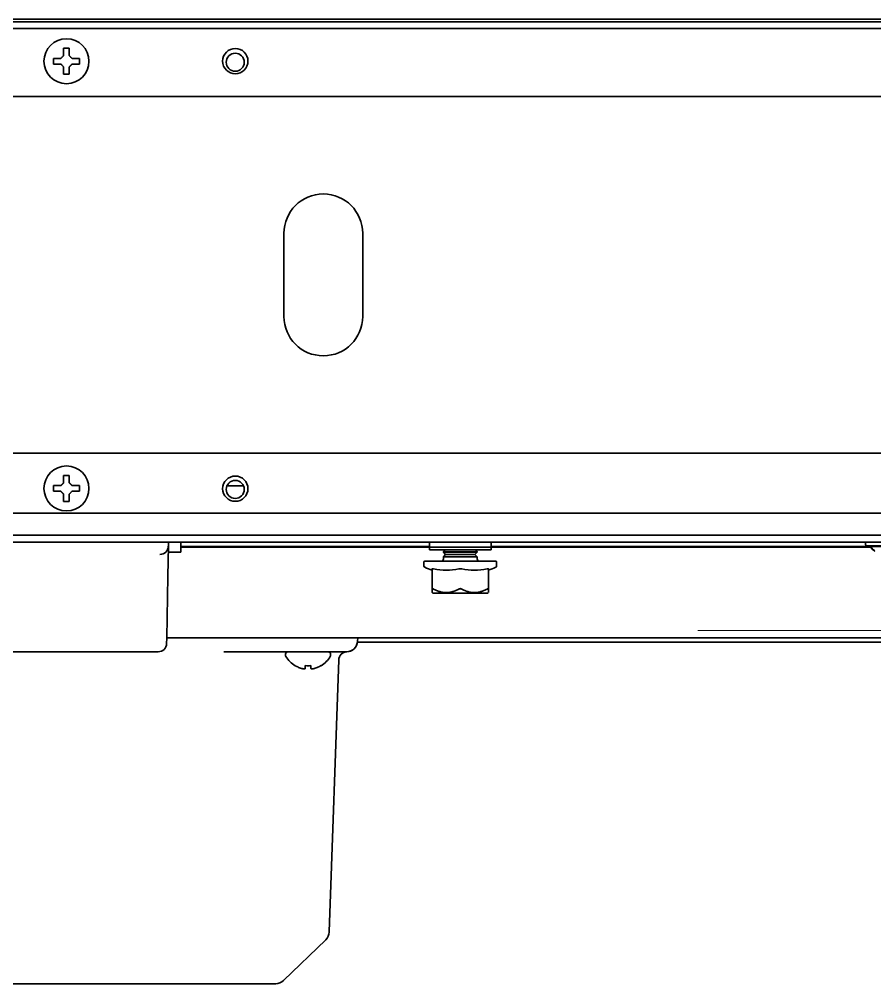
# Model space of a CAD drawing. Extents: x 53 to 4124, y 6244 to 10190.
# Drawn here: x 2580.9 to 2732.9, y 9297.9 to 9469.3 of the extents above; entities that cross this region are included whole.
import ezdxf

# ---------------------------------------------------------------- set-up
doc = ezdxf.new("R2010")
doc.units = 0
doc.header["$LTSCALE"] = 5
doc.layers.get('0').update_dxf_attribs({"linetype": 'CONTINUOUS', "lineweight": 0})
doc.layers.add('1', color=7, linetype='CONTINUOUS', true_color=0xffffff)

msp = doc.modelspace()

# ---------------------------------------------------------------- linework, layer by layer
at = {"color": 1}
msp.add_line((2701.48, 9360.69), (2801.48, 9360.69), dxfattribs=at)
at = {"layer": '1', "color": 7, "linetype": 'Continuous', "lineweight": 35}
for p, q in [((2897.78, 9469.32), (2280.78, 9469.32)), ((2895.78, 9468.86), (2282.78, 9468.86)), ((2895.78, 9467.67), (2282.78, 9467.67)), ((2586.98, 9461.86), (2586.98, 9462.36)), ((2591.58, 9462.36), (2591.58, 9461.86)), ((2586.98, 9461.36), (2586.98, 9461.86)), ((2591.58, 9461.86), (2591.58, 9461.36)), ((2280.78, 9455.59), (2897.78, 9455.59)), ((2627.92, 9431.27), (2627.92, 9416.51)), ((2641.92, 9416.51), (2641.92, 9431.27)), ((2280.78, 9392.19), (2897.78, 9392.19)), ((2586.98, 9385.93), (2586.98, 9386.43)), ((2586.98, 9385.43), (2586.98, 9385.93)), ((2591.58, 9386.43), (2591.58, 9385.93)), ((2591.58, 9385.93), (2591.58, 9385.43)), ((2620.75, 9386.39), (2617.8, 9386.39)), ((2897.78, 9381.56), (2280.78, 9381.56)), ((2280.78, 9377.62), (2897.78, 9377.62)), ((2962.28, 9376.39), (2216.28, 9376.39)), ((2607.38, 9375.67), (2607.28, 9370.36)), ((2607.39, 9376.39), (2607.38, 9375.67)), ((2609.58, 9375.59), (2609.58, 9376.39)), ((2609.58, 9374.59), (2609.58, 9375.59)), ((2611.58, 9375.59), (2609.58, 9375.59)), ((2732.21, 9375.49), (2609.76, 9375.49)), ((2653.76, 9375.59), (2611.58, 9375.59)), ((2653.76, 9376.39), (2653.76, 9374.99)), ((2659.26, 9374.99), (2653.76, 9374.99)), ((2656.57, 9374.99), (2656.26, 9374.68)), ((2664.76, 9374.99), (2659.26, 9374.99)), ((2662.26, 9374.68), (2661.95, 9374.99)), ((2664.76, 9374.99), (2664.76, 9376.39)), ((2732.21, 9375.59), (2664.76, 9375.59)), ((2731.28, 9376.39), (2731.28, 9375.99)), ((2739.13, 9375.74), (2731.43, 9375.74)), ((2739.13, 9375.64), (2731.43, 9375.64)), ((2609.58, 9374.59), (2607.35, 9374.59)), ((2656.26, 9374.68), (2656.26, 9374.58)), ((2656.26, 9374.68), (2662.26, 9374.68)), ((2662.26, 9374.58), (2656.26, 9374.58)), ((2656.26, 9374.58), (2656.66, 9374.18)), ((2656.66, 9374.18), (2656.26, 9373.78)), ((2656.26, 9373.78), (2662.26, 9373.78)), ((2656.26, 9373.78), (2656.26, 9373.39)), ((2661.86, 9374.18), (2656.66, 9374.18)), ((2661.86, 9374.18), (2662.26, 9374.58)), ((2662.26, 9373.78), (2661.86, 9374.18)), ((2662.26, 9374.58), (2662.26, 9374.68)), ((2662.26, 9373.39), (2662.26, 9373.78)), ((2652.81, 9372.89), (2652.81, 9372.15)), ((2659.26, 9372.99), (2652.91, 9372.99)), ((2654.26, 9368.05), (2654.26, 9371.65)), ((2665.61, 9372.99), (2659.26, 9372.99)), ((2664.26, 9371.65), (2664.26, 9368.05)), ((2665.71, 9372.15), (2665.71, 9372.89)), ((2607.28, 9370.36), (2607.09, 9359.33)), ((2654.26, 9367.42), (2654.31, 9367.37)), ((2654.49, 9367.29), (2664.03, 9367.29)), ((2607.09, 9359.33), (2607.07, 9358.37)), ((2607.22, 9359.39), (2608.09, 9359.39)), ((2608.09, 9359.39), (2637.05, 9359.39)), ((2637.05, 9359.39), (2638.99, 9359.39)), ((2928.32, 9359.39), (2638.99, 9359.39)), ((2641.05, 9359.39), (2641.02, 9358.79)), ((2640.99, 9358.59), (2775.99, 9358.59)), ((2641.02, 9358.79), (2641.02, 9358.79)), ((2605.57, 9356.89), (2464.18, 9356.89)), ((2637.02, 9356.89), (2617.25, 9356.89)), ((2628.21, 9356.49), (2628.21, 9356.29)), ((2636.21, 9356.29), (2636.21, 9356.49)), ((2639.02, 9356.89), (2637.02, 9356.89)), ((2639.1, 9356.89), (2639.02, 9356.89)), ((2629.91, 9354.42), (2629.91, 9354.45)), ((2634.51, 9354.45), (2634.51, 9354.42)), ((2637.66, 9355.45), (2635.97, 9307.11)), ((2635.97, 9307.11), (2635.97, 9307.09)), ((2635.36, 9305.72), (2627.85, 9298.46)), ((2606.55, 9297.9), (2496.55, 9297.9)), ((2608.51, 9297.9), (2606.55, 9297.9)), ((2625.65, 9297.9), (2608.51, 9297.9)), ((2626.46, 9297.9), (2625.65, 9297.9))]:
    msp.add_line(p, q, dxfattribs=at)
for centre, radius in [((2589.28, 9461.86), 4), ((2619.28, 9461.89), 2.25), ((2619.27, 9461.69), 1.6), ((2589.28, 9385.93), 4), ((2619.28, 9385.89), 2.25), ((2619.27, 9385.76), 1.6)]:
    msp.add_circle(centre, radius, dxfattribs=at)
for centre, radius, start, end in [((2634.92, 9431.27), 7, 0, 180), ((2634.92, 9416.51), 7, 180, 0), ((2605.88, 9375.69), 1.5, 270, 359), ((2731.56, 9375.99), 0.283, 180, 241.9275), ((2735.28, 9377.74), 3.74, 212.3241, 230.6111), ((2735.28, 9377.64), 3.74, 212.3241, 230.6111), ((2655.86, 9373.39), 0.4, 270, 0), ((2662.66, 9373.39), 0.4, 180, 270), ((2652.91, 9372.89), 0.1, 90, 180), ((2653.06, 9372.15), 0.25, 180, 246.1079), ((2659.26, 9386.15), 15.56, 246.1079, 251.2538), ((2659.26, 9386.15), 15.56, 288.7462, 293.8921), ((2665.46, 9372.15), 0.25, 293.8921, 0), ((2665.61, 9372.89), 0.1, 0, 90), ((2654.49, 9367.54), 0.25, 225, 270), ((2664.03, 9367.54), 0.25, 270, 315), ((2605.57, 9358.39), 1.5, 270, 359), ((2639.02, 9358.89), 2, 270, 357), ((2639.02, 9358.89), 2, 272.3003, 357), ((2628.61, 9356.49), 0.4, 90, 180), ((2628.61, 9356.29), 0.4, 180, 210.3012), ((2632.41, 9358.51), 4.8, 210.3012, 238.6273), ((2632.01, 9358.51), 4.8, 301.3727, 329.6988), ((2635.81, 9356.49), 0.4, 0, 90), ((2635.81, 9356.29), 0.4, 329.6988, 0), ((2639.16, 9355.39), 1.5, 92.3003, 178), ((2633.97, 9307.16), 2, 314, 358), ((2626.46, 9299.9), 2, 270, 314)]:
    msp.add_arc(centre, radius, start, end, dxfattribs=at)
for centre, major_axis, start_param, end_param in [((2656.76, 9386.15), (0, -14.73), 6.105911, 6.46046), ((2661.76, 9386.15), (0, 14.73), 2.964318, 3.318867)]:
    msp.add_ellipse(centre, major_axis=major_axis, ratio=0.866025, start_param=start_param, end_param=end_param, dxfattribs=at)
for points in [[(2588.78, 9462.86), (2588.78, 9462.91), (2588.78, 9463.02), (2588.78, 9463.18), (2588.78, 9463.34), (2588.78, 9463.49), (2588.78, 9463.65), (2588.78, 9463.8), (2588.78, 9463.97), (2588.78, 9464.09), (2588.78, 9464.16)], [(2588.78, 9464.16), (2588.94, 9464.16), (2589.28, 9464.16), (2589.61, 9464.16), (2589.78, 9464.16)], [(2588.28, 9462.36), (2588.3, 9462.38), (2588.35, 9462.43), (2588.42, 9462.5), (2588.49, 9462.57), (2588.56, 9462.64), (2588.63, 9462.71), (2588.7, 9462.78), (2588.75, 9462.83), (2588.78, 9462.86)], [(2589.78, 9462.86), (2589.8, 9462.83), (2589.85, 9462.78), (2589.93, 9462.7), (2590, 9462.63), (2590.07, 9462.56), (2590.14, 9462.49), (2590.21, 9462.42), (2590.25, 9462.38), (2590.28, 9462.36)], [(2590.28, 9462.36), (2590.33, 9462.36), (2590.44, 9462.36), (2590.6, 9462.36), (2590.76, 9462.36), (2590.91, 9462.36), (2591.07, 9462.36), (2591.22, 9462.36), (2591.39, 9462.36), (2591.51, 9462.36), (2591.58, 9462.36)], [(2588.28, 9461.36), (2588.22, 9461.36), (2588.11, 9461.36), (2587.95, 9461.36), (2587.79, 9461.36), (2587.64, 9461.36), (2587.49, 9461.36), (2587.33, 9461.36), (2587.16, 9461.36), (2587.04, 9461.36), (2586.98, 9461.36)], [(2588.78, 9460.86), (2588.75, 9460.88), (2588.7, 9460.93), (2588.62, 9461.01), (2588.55, 9461.08), (2588.48, 9461.15), (2588.41, 9461.22), (2588.34, 9461.29), (2588.3, 9461.33), (2588.28, 9461.36)], [(2590.28, 9461.36), (2590.25, 9461.33), (2590.2, 9461.28), (2590.13, 9461.21), (2590.06, 9461.14), (2589.99, 9461.07), (2589.92, 9461), (2589.85, 9460.93), (2589.8, 9460.88), (2589.78, 9460.86)], [(2589.78, 9460.86), (2589.78, 9460.8), (2589.78, 9460.69), (2589.78, 9460.53), (2589.78, 9460.37), (2589.78, 9460.22), (2589.78, 9460.07), (2589.78, 9459.91), (2589.78, 9459.74), (2589.78, 9459.62), (2589.78, 9459.56)], [(2589.78, 9459.56), (2589.61, 9459.56), (2589.28, 9459.56), (2588.94, 9459.56), (2588.78, 9459.56)], [(2588.28, 9386.43), (2588.3, 9386.45), (2588.35, 9386.5), (2588.42, 9386.57), (2588.49, 9386.64), (2588.56, 9386.72), (2588.63, 9386.79), (2588.7, 9386.86), (2588.75, 9386.91), (2588.78, 9386.93)], [(2588.78, 9386.93), (2588.78, 9386.99), (2588.78, 9387.09), (2588.78, 9387.25), (2588.78, 9387.41), (2588.78, 9387.57), (2588.78, 9387.72), (2588.78, 9387.88), (2588.78, 9388.04), (2588.78, 9388.17), (2588.78, 9388.23)], [(2588.78, 9388.23), (2588.94, 9388.23), (2589.28, 9388.23), (2589.61, 9388.23), (2589.78, 9388.23)], [(2589.78, 9386.93), (2589.8, 9386.9), (2589.85, 9386.85), (2589.93, 9386.78), (2590, 9386.71), (2590.07, 9386.64), (2590.14, 9386.57), (2590.21, 9386.5), (2590.25, 9386.45), (2590.28, 9386.43)], [(2588.28, 9385.43), (2588.22, 9385.43), (2588.11, 9385.43), (2587.95, 9385.43), (2587.79, 9385.43), (2587.64, 9385.43), (2587.49, 9385.43), (2587.33, 9385.43), (2587.16, 9385.43), (2587.04, 9385.43), (2586.98, 9385.43)], [(2588.78, 9384.93), (2588.75, 9384.96), (2588.7, 9385.01), (2588.62, 9385.08), (2588.55, 9385.15), (2588.48, 9385.22), (2588.41, 9385.29), (2588.34, 9385.36), (2588.3, 9385.41), (2588.28, 9385.43)], [(2590.28, 9385.43), (2590.25, 9385.41), (2590.2, 9385.36), (2590.13, 9385.29), (2590.06, 9385.22), (2589.99, 9385.15), (2589.92, 9385.07), (2589.85, 9385), (2589.8, 9384.95), (2589.78, 9384.93)], [(2590.28, 9386.43), (2590.33, 9386.43), (2590.44, 9386.43), (2590.6, 9386.43), (2590.76, 9386.43), (2590.91, 9386.43), (2591.07, 9386.43), (2591.22, 9386.43), (2591.39, 9386.43), (2591.51, 9386.43), (2591.58, 9386.43)], [(2589.78, 9383.63), (2589.61, 9383.63), (2589.28, 9383.63), (2588.94, 9383.63), (2588.78, 9383.63)], [(2589.78, 9384.93), (2589.78, 9384.88), (2589.78, 9384.77), (2589.78, 9384.61), (2589.78, 9384.45), (2589.78, 9384.29), (2589.78, 9384.14), (2589.78, 9383.98), (2589.78, 9383.82), (2589.78, 9383.69), (2589.78, 9383.63)], [(2631.71, 9353.9), (2631.71, 9353.91), (2631.71, 9353.94), (2631.71, 9353.99), (2631.71, 9354.05), (2631.71, 9354.11), (2631.71, 9354.18), (2631.71, 9354.25), (2631.71, 9354.34), (2631.71, 9354.41), (2631.71, 9354.45)], [(2631.71, 9354.45), (2631.88, 9354.43), (2632.21, 9354.4), (2632.54, 9354.43), (2632.71, 9354.45)], [(2633.21, 9353.9), (2633.27, 9353.91), (2633.37, 9353.94), (2633.53, 9353.99), (2633.69, 9354.05), (2633.85, 9354.11), (2634, 9354.18), (2634.16, 9354.25), (2634.32, 9354.34), (2634.45, 9354.41), (2634.51, 9354.45)], [(2631.21, 9353.9), (2631.23, 9353.89), (2631.28, 9353.89), (2631.35, 9353.88), (2631.42, 9353.88), (2631.5, 9353.88), (2631.57, 9353.88), (2631.64, 9353.89), (2631.69, 9353.89), (2631.71, 9353.9)], [(2632.71, 9353.9), (2632.74, 9353.89), (2632.79, 9353.89), (2632.86, 9353.88), (2632.93, 9353.88), (2633, 9353.88), (2633.07, 9353.88), (2633.14, 9353.89), (2633.19, 9353.89), (2633.21, 9353.9)]]:
    msp.add_open_spline(points, degree=3, dxfattribs=at)
for points, knots in [([(2589.78, 9464.16), (2589.78, 9463.95), (2589.78, 9463.74), (2589.78, 9463.42), (2589.78, 9463.31), (2589.78, 9463.08), (2589.78, 9462.97), (2589.78, 9462.86)], [0, 0, 0, 0, 0.5, 0.5, 0.75, 0.75, 1, 1, 1, 1]), ([(2586.98, 9462.36), (2587.18, 9462.36), (2587.39, 9462.36), (2587.71, 9462.36), (2587.82, 9462.36), (2588.05, 9462.36), (2588.16, 9462.36), (2588.28, 9462.36)], [0, 0, 0, 0, 0.5, 0.5, 0.75, 0.75, 1, 1, 1, 1]), ([(2588.78, 9459.56), (2588.78, 9459.76), (2588.78, 9459.97), (2588.78, 9460.29), (2588.78, 9460.4), (2588.78, 9460.63), (2588.78, 9460.74), (2588.78, 9460.86)], [0, 0, 0, 0, 0.5, 0.5, 0.75, 0.75, 1, 1, 1, 1]), ([(2591.58, 9461.36), (2591.37, 9461.36), (2591.16, 9461.36), (2590.84, 9461.36), (2590.73, 9461.36), (2590.5, 9461.36), (2590.39, 9461.36), (2590.28, 9461.36)], [0, 0, 0, 0, 0.5, 0.5, 0.75, 0.75, 1, 1, 1, 1]), ([(2589.78, 9388.23), (2589.78, 9388.03), (2589.78, 9387.82), (2589.78, 9387.49), (2589.78, 9387.38), (2589.78, 9387.16), (2589.78, 9387.05), (2589.78, 9386.93)], [0, 0, 0, 0, 0.5, 0.5, 0.75, 0.75, 1, 1, 1, 1]), ([(2586.98, 9386.43), (2587.18, 9386.43), (2587.39, 9386.43), (2587.71, 9386.43), (2587.82, 9386.43), (2588.05, 9386.43), (2588.16, 9386.43), (2588.28, 9386.43)], [0, 0, 0, 0, 0.5, 0.5, 0.75, 0.75, 1, 1, 1, 1]), ([(2591.58, 9385.43), (2591.37, 9385.43), (2591.16, 9385.43), (2590.84, 9385.43), (2590.73, 9385.43), (2590.5, 9385.43), (2590.39, 9385.43), (2590.28, 9385.43)], [0, 0, 0, 0, 0.5, 0.5, 0.75, 0.75, 1, 1, 1, 1]), ([(2588.78, 9383.63), (2588.78, 9383.83), (2588.78, 9384.04), (2588.78, 9384.37), (2588.78, 9384.48), (2588.78, 9384.7), (2588.78, 9384.82), (2588.78, 9384.93)], [0, 0, 0, 0, 0.5, 0.5, 0.75, 0.75, 1, 1, 1, 1]), ([(2654.26, 9371.65), (2654.26, 9371.66), (2654.26, 9371.66), (2654.28, 9371.67), (2654.28, 9371.67), (2654.3, 9371.67), (2654.31, 9371.67), (2654.33, 9371.67), (2654.33, 9371.67), (2654.35, 9371.67), (2654.35, 9371.67), (2654.37, 9371.67), (2654.4, 9371.67), (2654.43, 9371.66), (2654.46, 9371.66), (2654.47, 9371.66), (2654.49, 9371.65), (2654.5, 9371.65), (2654.51, 9371.65)], [0, 0, 0, 0, 0.25, 0.25, 0.375, 0.375, 0.5, 0.5, 0.5625, 0.5625, 0.625, 0.625, 0.75, 0.875, 0.875, 0.9375, 0.9375, 1, 1, 1, 1]), ([(2659.51, 9371.65), (2659.47, 9371.66), (2659.43, 9371.66), (2659.36, 9371.67), (2659.34, 9371.67), (2659.3, 9371.67), (2659.28, 9371.67), (2659.24, 9371.67), (2659.23, 9371.67), (2659.21, 9371.67), (2659.2, 9371.67), (2659.17, 9371.67), (2659.13, 9371.67), (2659.08, 9371.66), (2659.05, 9371.66), (2659.04, 9371.66), (2659.02, 9371.65), (2659.01, 9371.65), (2659.01, 9371.65)], [0, 0, 0, 0, 0.25, 0.25, 0.375, 0.375, 0.5, 0.5, 0.5625, 0.5625, 0.625, 0.625, 0.75, 0.875, 0.875, 0.9375, 0.9375, 1, 1, 1, 1]), ([(2664.01, 9371.65), (2664.04, 9371.66), (2664.08, 9371.66), (2664.12, 9371.67), (2664.14, 9371.67), (2664.16, 9371.67), (2664.18, 9371.67), (2664.19, 9371.67), (2664.2, 9371.67), (2664.21, 9371.67), (2664.21, 9371.67), (2664.23, 9371.67), (2664.24, 9371.67), (2664.25, 9371.66), (2664.25, 9371.66), (2664.25, 9371.66), (2664.25, 9371.65), (2664.26, 9371.65), (2664.26, 9371.65)], [0, 0, 0, 0, 0.25, 0.25, 0.375, 0.375, 0.5, 0.5, 0.5625, 0.5625, 0.625, 0.625, 0.75, 0.875, 0.875, 0.9375, 0.9375, 1, 1, 1, 1]), ([(2654.26, 9368.05), (2654.26, 9368.06), (2654.26, 9368.07), (2654.26, 9368.09), (2654.27, 9368.09), (2654.28, 9368.1), (2654.28, 9368.11), (2654.3, 9368.11), (2654.31, 9368.12), (2654.33, 9368.12), (2654.33, 9368.12), (2654.35, 9368.11), (2654.35, 9368.11), (2654.37, 9368.11), (2654.39, 9368.1), (2654.42, 9368.09), (2654.44, 9368.09), (2654.47, 9368.07), (2654.49, 9368.06), (2654.51, 9368.05)], [0, 0, 0, 0, 0.125, 0.125, 0.25, 0.25, 0.375, 0.375, 0.5, 0.5, 0.5625, 0.5625, 0.625, 0.625, 0.75, 0.75, 0.875, 0.875, 1, 1, 1, 1]), ([(2654.26, 9367.42), (2654.26, 9367.42), (2654.26, 9367.42), (2654.26, 9367.42), (2654.26, 9367.42), (2654.26, 9367.43), (2654.26, 9367.44), (2654.26, 9367.45), (2654.26, 9367.49), (2654.26, 9367.54), (2654.26, 9367.61), (2654.26, 9367.62), (2654.26, 9367.66), (2654.26, 9367.67), (2654.26, 9367.72), (2654.26, 9367.76), (2654.26, 9367.88), (2654.26, 9367.96), (2654.26, 9368.05)], [0, 0, 0, 0, 0.014559, 0.014559, 0.046348, 0.109924, 0.109924, 0.237078, 0.237078, 0.491385, 0.491385, 0.554962, 0.554962, 0.618539, 0.618539, 0.745693, 0.745693, 1, 1, 1, 1]), ([(2654.51, 9368.05), (2654.68, 9367.96), (2654.86, 9367.87), (2655.09, 9367.78), (2655.13, 9367.76), (2655.23, 9367.72), (2655.27, 9367.7), (2655.41, 9367.65), (2655.51, 9367.62), (2655.79, 9367.54), (2655.98, 9367.49), (2656.36, 9367.44), (2656.56, 9367.42), (2656.78, 9367.42), (2656.8, 9367.42), (2656.85, 9367.42), (2656.93, 9367.42), (2657, 9367.43), (2657.15, 9367.44), (2657.24, 9367.45), (2657.53, 9367.49), (2657.72, 9367.54), (2657.96, 9367.61), (2658.01, 9367.62), (2658.1, 9367.66), (2658.15, 9367.67), (2658.29, 9367.72), (2658.38, 9367.76), (2658.65, 9367.88), (2658.83, 9367.96), (2659.01, 9368.05)], [0, 0, 0, 0, 0.125, 0.125, 0.15625, 0.15625, 0.1875, 0.1875, 0.25, 0.25, 0.375, 0.375, 0.5, 0.5, 0.515625, 0.515625, 0.53125, 0.5625, 0.5625, 0.625, 0.625, 0.75, 0.75, 0.78125, 0.78125, 0.8125, 0.8125, 0.875, 0.875, 1, 1, 1, 1]), ([(2659.01, 9368.05), (2659.02, 9368.06), (2659.04, 9368.07), (2659.08, 9368.09), (2659.1, 9368.09), (2659.14, 9368.1), (2659.17, 9368.11), (2659.21, 9368.11), (2659.23, 9368.12), (2659.27, 9368.12), (2659.28, 9368.12), (2659.3, 9368.11), (2659.31, 9368.11), (2659.34, 9368.11), (2659.37, 9368.1), (2659.41, 9368.09), (2659.43, 9368.09), (2659.47, 9368.07), (2659.49, 9368.06), (2659.51, 9368.05)], [0, 0, 0, 0, 0.125, 0.125, 0.25, 0.25, 0.375, 0.375, 0.5, 0.5, 0.5625, 0.5625, 0.625, 0.625, 0.75, 0.75, 0.875, 0.875, 1, 1, 1, 1]), ([(2659.51, 9368.05), (2659.68, 9367.96), (2659.86, 9367.87), (2660.09, 9367.78), (2660.13, 9367.76), (2660.23, 9367.72), (2660.27, 9367.7), (2660.41, 9367.65), (2660.51, 9367.62), (2660.79, 9367.54), (2660.98, 9367.49), (2661.36, 9367.44), (2661.56, 9367.42), (2661.78, 9367.42), (2661.8, 9367.42), (2661.85, 9367.42), (2661.93, 9367.42), (2662, 9367.43), (2662.15, 9367.44), (2662.24, 9367.45), (2662.53, 9367.49), (2662.72, 9367.54), (2662.96, 9367.61), (2663.01, 9367.62), (2663.1, 9367.66), (2663.15, 9367.67), (2663.29, 9367.72), (2663.38, 9367.76), (2663.65, 9367.88), (2663.83, 9367.96), (2664.01, 9368.05)], [0, 0, 0, 0, 0.125, 0.125, 0.15625, 0.15625, 0.1875, 0.1875, 0.25, 0.25, 0.375, 0.375, 0.5, 0.5, 0.515625, 0.515625, 0.53125, 0.5625, 0.5625, 0.625, 0.625, 0.75, 0.75, 0.78125, 0.78125, 0.8125, 0.8125, 0.875, 0.875, 1, 1, 1, 1]), ([(2664.01, 9368.05), (2664.02, 9368.06), (2664.04, 9368.07), (2664.07, 9368.09), (2664.09, 9368.09), (2664.12, 9368.1), (2664.14, 9368.11), (2664.16, 9368.11), (2664.18, 9368.12), (2664.19, 9368.12), (2664.2, 9368.12), (2664.21, 9368.11), (2664.21, 9368.11), (2664.23, 9368.11), (2664.23, 9368.1), (2664.24, 9368.09), (2664.25, 9368.09), (2664.25, 9368.07), (2664.26, 9368.06), (2664.26, 9368.05)], [0, 0, 0, 0, 0.125, 0.125, 0.25, 0.25, 0.375, 0.375, 0.5, 0.5, 0.5625, 0.5625, 0.625, 0.625, 0.75, 0.75, 0.875, 0.875, 1, 1, 1, 1]), ([(2664.26, 9367.42), (2664.26, 9367.42), (2664.26, 9367.42), (2664.26, 9367.42), (2664.26, 9367.44), (2664.26, 9367.49), (2664.26, 9367.54), (2664.26, 9367.62), (2664.26, 9367.65), (2664.26, 9367.7), (2664.26, 9367.72), (2664.26, 9367.76), (2664.26, 9367.78), (2664.26, 9367.87), (2664.26, 9367.96), (2664.26, 9368.05)], [0, 0, 0, 0, 0.000625, 0.000625, 0.250468, 0.250468, 0.500312, 0.500312, 0.625234, 0.625234, 0.687695, 0.687695, 0.750156, 0.750156, 1, 1, 1, 1]), ([(2607.09, 9359.53), (2607.09, 9359.5), (2607.1, 9359.48), (2607.1, 9359.46), (2607.11, 9359.45), (2607.11, 9359.44), (2607.12, 9359.43), (2607.12, 9359.43), (2607.13, 9359.41), (2607.15, 9359.41), (2607.17, 9359.4), (2607.18, 9359.4), (2607.2, 9359.39), (2607.21, 9359.39), (2607.22, 9359.39)], [0, 0, 0, 0, 0.25, 0.25, 0.375, 0.4375, 0.4375, 0.5, 0.5, 0.75, 0.75, 0.875, 0.875, 1, 1, 1, 1]), ([(2629.91, 9354.45), (2630.11, 9354.32), (2630.32, 9354.22), (2630.65, 9354.08), (2630.76, 9354.04), (2630.98, 9353.96), (2631.1, 9353.93), (2631.21, 9353.9)], [0, 0, 0, 0, 0.5, 0.5, 0.75, 0.75, 1, 1, 1, 1]), ([(2632.71, 9354.45), (2632.71, 9354.32), (2632.71, 9354.22), (2632.71, 9354.08), (2632.71, 9354.04), (2632.71, 9353.96), (2632.71, 9353.93), (2632.71, 9353.9)], [0, 0, 0, 0, 0.5, 0.5, 0.75, 0.75, 1, 1, 1, 1])]:
    msp.add_open_spline(points, degree=3, knots=knots, dxfattribs=at)

doc.saveas('drawing.dxf')
